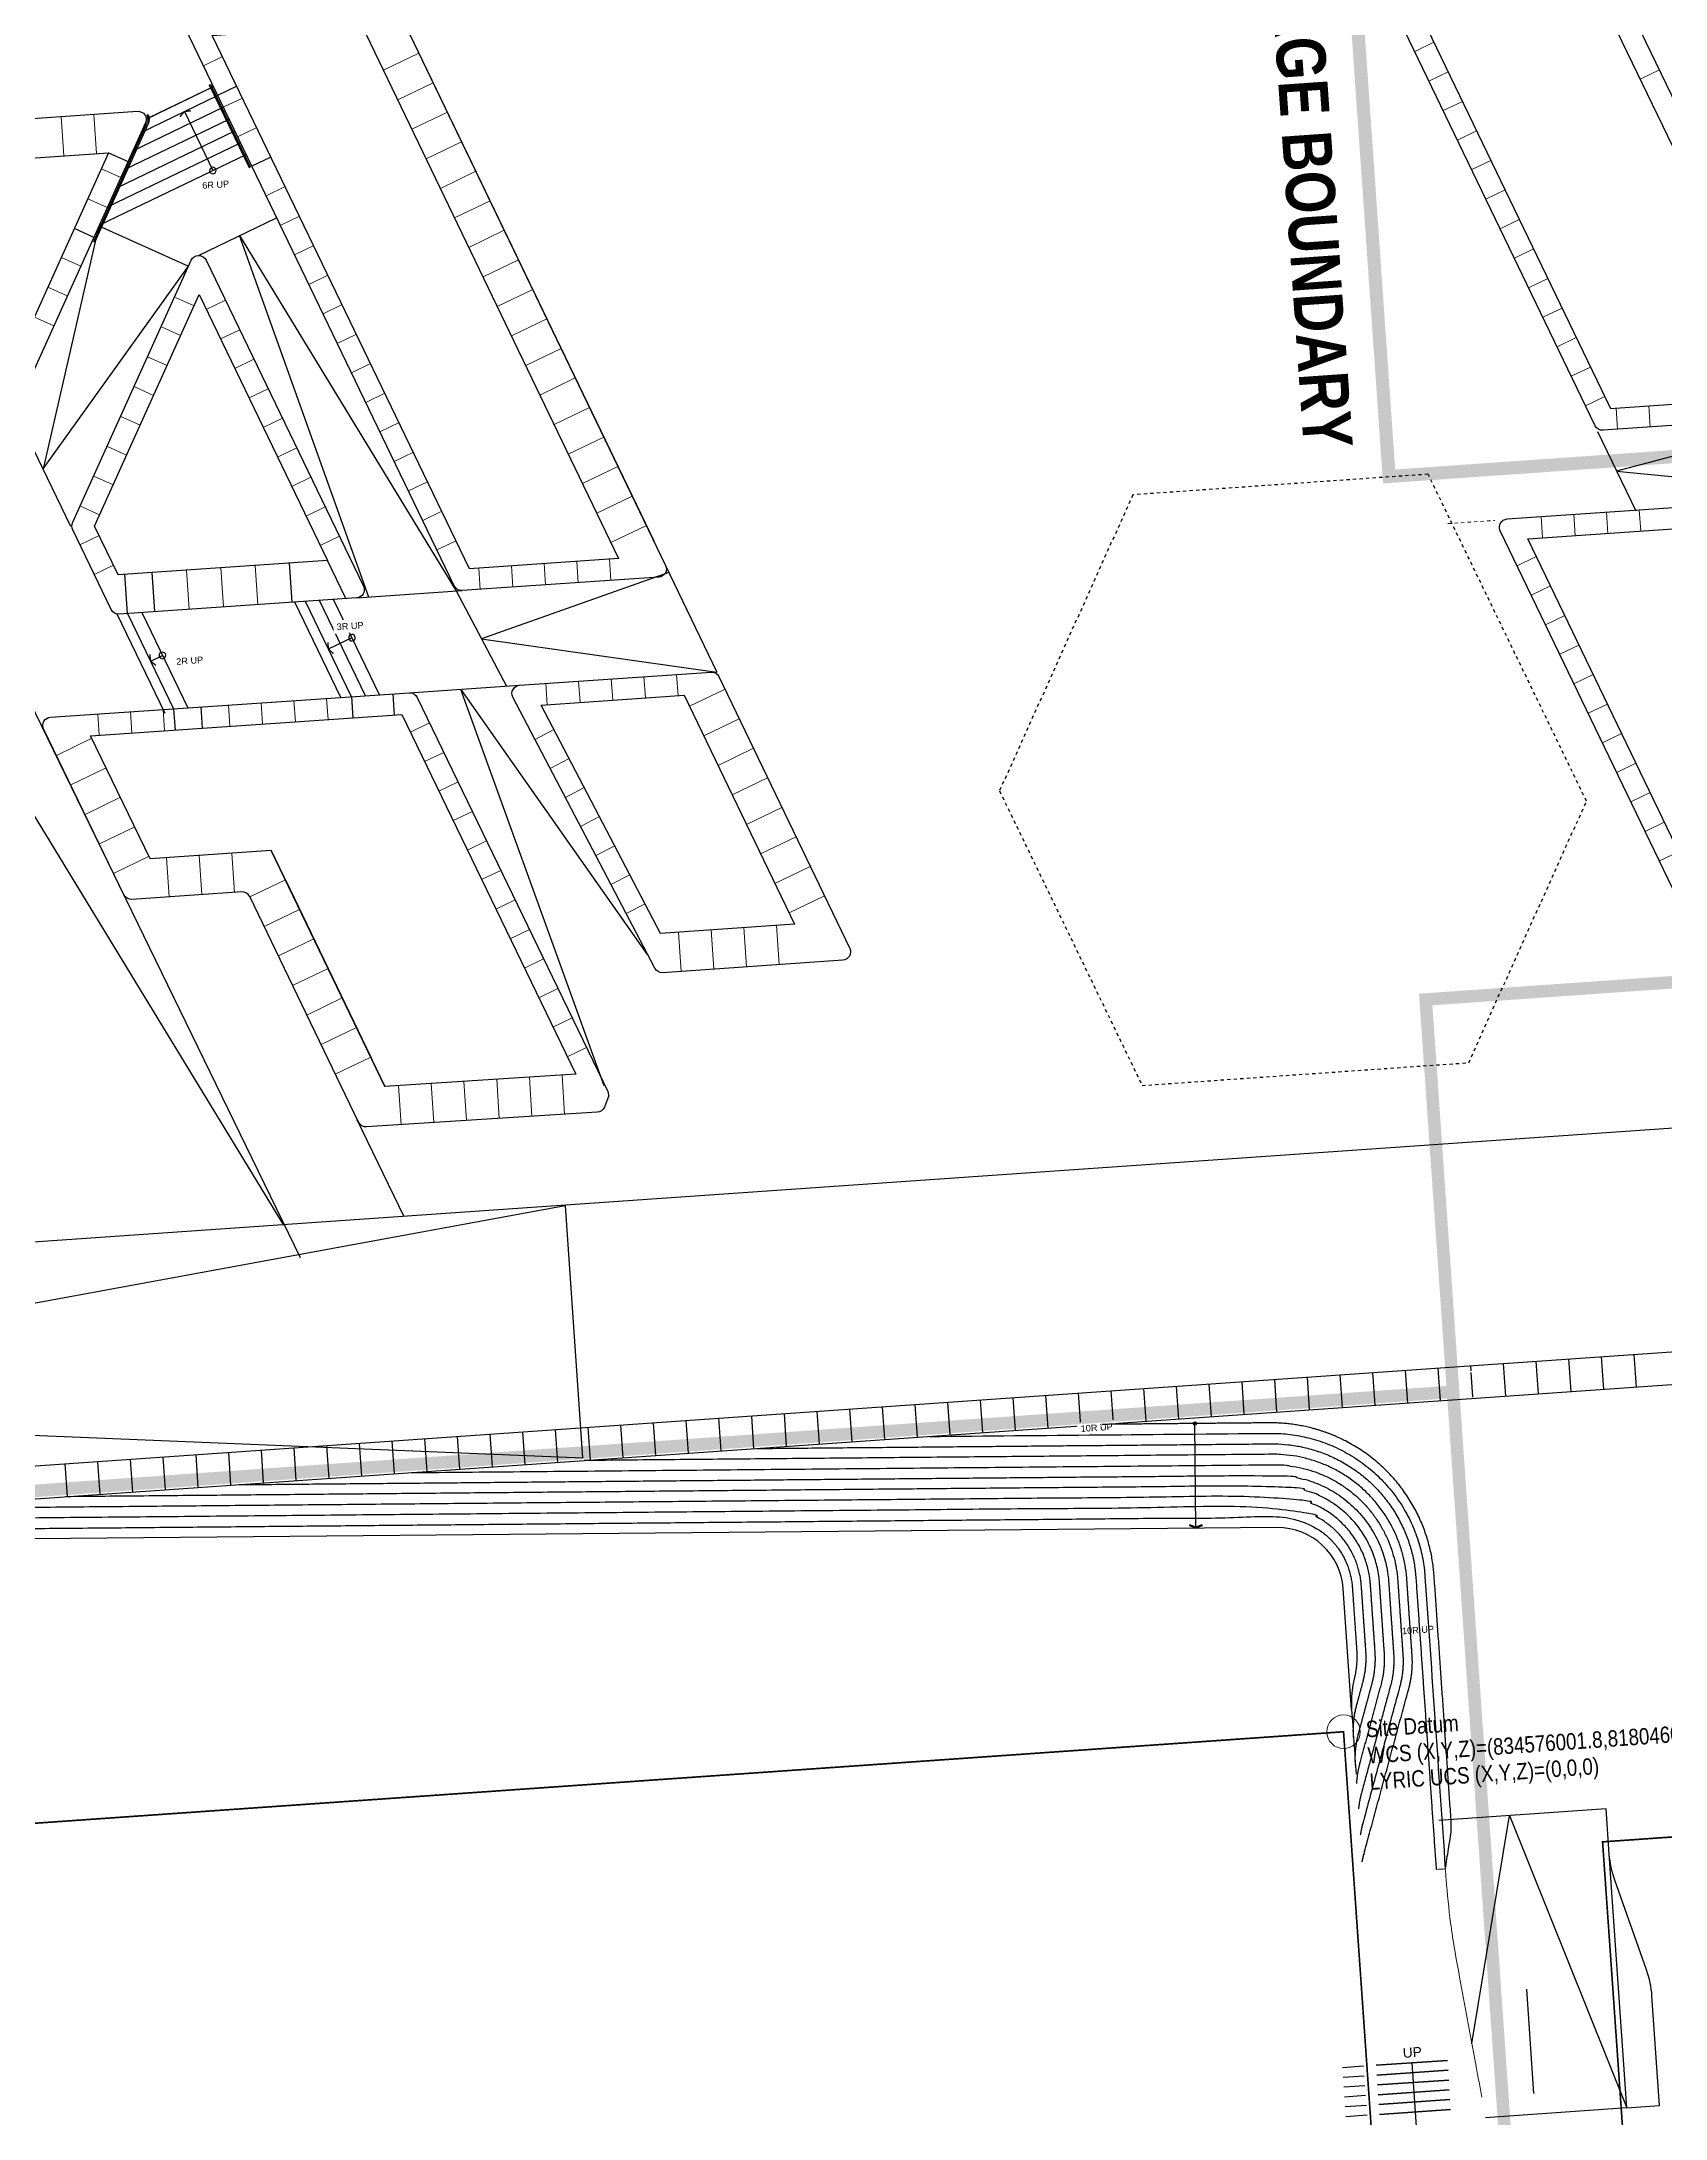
# Model space of a CAD drawing. Header units: millimetres. Extents: x 50357 to 985146, y 723188 to 1803594.
# Drawn here: x 832084.4 to 832133.9, y 820029.4 to 820092.8 of the extents above; entities that cross this region are included whole.
import ezdxf
from ezdxf.enums import TextEntityAlignment as Align

# ---------------------------------------------------------------- set-up
doc = ezdxf.new("R2010")
doc.units = ezdxf.units.MM
doc.header["$LTSCALE"] = 3
doc.header["$MEASUREMENT"] = 0
for name, pattern in [('3A35X-MAGP-P-SB$0$3A35X-MAGP-P-SB$0$ACAD_ISO05W035', [11.55, 8.4, -1.05, 0, -1.05, 0, -1.05]), ('3A35X-MAGP-P-SB$0$3A35X-MAGP-P-SB$0$HIDDEN', [0.375, 0.25, -0.125]), ('DASHED', [19.05, 12.7, -6.35]), ('HIDDEN', [0.375, 0.25, -0.125])]:
    doc.linetypes.add(name, pattern=pattern)
doc.layers.get('Defpoints').update_dxf_attribs({"color": 32})
for name, color, linetype, lineweight in [('05SYMB', 7, 'Continuous', 5), ('LWK-GA_PLANTER WALL TILES', 8, 'Continuous', 9), ('LWK-GA_PLANTERWALL', 8, 'Continuous', 30), ('LWK-LV_RAMP HIDDEN', 8, 'Continuous', 20), ('UAJ-08STAI', 8, 'Continuous', 9), ('UAJ-24STAI-a', 7, 'Continuous', 13), ('UAJ-34RAIL-a', 1, 'Continuous', 13)]:
    doc.layers.add(name, color=color, linetype=linetype, lineweight=lineweight)
doc.layers.add('3A35X-MAGP-P-SB$0$UAJ-00ANNO-$', color=32, linetype='Continuous', lineweight=5, plot=False)
doc.layers.add('3A35X-MAGP-P-SB$0$UAJ-00ANNO_insertion point', color=10, linetype='Continuous', lineweight=5, plot=False)
for name, color, linetype in [('3A35X-MAGP-P-SB$0$UAJ-90BOUN', 7, 'Continuous'), ('_PARCEL BOUNDARY', 10, 'DASHED'), ('LWK-GA_HANDRAIL', 8, 'Continuous'), ('LWK-L_TXT', 8, 'Continuous'), ('LWK-MA_PAVING BANDING', 8, 'Continuous'), ('LWK-MA_Stone around ASA', 8, 'Continuous'), ('LWK-STEPS', 8, 'Continuous'), ('LWK-STEPS ARROW', 8, 'Continuous'), ('UAJ-00XREF', 7, 'Continuous'), ('UAJ-90.5LAND', 8, 'Continuous')]:
    doc.layers.add(name, color=color, linetype=linetype)
doc.styles.add('3A35X-MAGP-P-SB$0$3A35X-MAGP-P-SB$0$UNS-TXT', font='swissc.ttf')
doc.styles.add('_BOLD', font='arialbd.ttf', dxfattribs={"width": 0.8})
doc.styles.add('LWK TITLE - ARIAL', font='arial.ttf')

# ---------------------------------------------------------------- blocks, each defined once
blk = doc.blocks.new('3A35X-MAGP-P-00-0$0$02_UNS-dotopen')
at = {"layer": 'LWK-STEPS ARROW', "lineweight": -2}
blk.add_lwpolyline([(-0.5, 0, 1), (0.5, 0, 1)], format="xyb", close=True, dxfattribs=at)
blk = doc.blocks.new('*U1101')
at = {"layer": '05SYMB', "color": 0, "linetype": 'ByBlock', "lineweight": -2, "transparency": 16777216}
blk.add_lwpolyline([(1.05, -0.23), (1.01, -0.42), (0.04, -0.21), (-0.81, -0.73), (-0.92, -0.56), (0, 0)], close=True, dxfattribs=at)
for points in [[(-0.92, -0.56), (-0.81, -0.73), (0, 0), (0.04, -0.21)], [(0, 0), (0.04, -0.21), (1.05, -0.23), (1.01, -0.42)]]:
    blk.add_solid(points, dxfattribs=at)
blk = doc.blocks.new('3A35X-MAGP-P-LD-00-0')
at = {"layer": 'LWK-GA_HANDRAIL', "ltscale": 0.5}
for points, elevation in [([(834541409, 818096341), (834541445, 818096359)], 0), ([(834541409, 818096341), (834542627, 818093820)], 0), ([(834541445, 818096359), (834542663, 818093838)], 0), ([(834539504, 818095421), (834539540, 818095439)], 0), ([(834537885, 818091564), (834539509, 818095164)], 2), ([(834537921, 818091547), (834539546, 818095147)], 2), ([(834542627, 818093820), (834542663, 818093838)], 0), ([(834537921, 818091547), (834537885, 818091564)], 2)]:
    blk.add_lwpolyline(points, dxfattribs=dict(at, elevation=elevation))
at = {"layer": 'LWK-GA_HANDRAIL', "ltscale": 0.5, "elevation": 0}
for points in [[(834539504, 818095421, -0.225608), (834539509, 818095164)], [(834539540, 818095439, -0.225205), (834539546, 818095147)]]:
    blk.add_lwpolyline(points, format="xyb", dxfattribs=at)
at = {"layer": 'LWK-GA_PLANTER WALL TILES'}
for p, q in [((834538054, 818082587, 3), (834537469, 818082304, 5)), ((834538489, 818081686, 3), (834537904, 818081403, 5)), ((834549640, 818081601, 0), (834549685, 818080952, 0)), ((834550637, 818081670, 0), (834550682, 818081021, 0)), ((834551635, 818081739, 0), (834551680, 818081090, 0)), ((834552633, 818081808, 0), (834552677, 818081159, 0)), ((834553630, 818081876, 0), (834553675, 818081228, 0))]:
    blk.add_line(p, q, dxfattribs=at)
for points, elevation in [([(834541813, 818097207), (834541228, 818096924)], 0), ([(834546727, 818096792), (834547808, 818097314)], 0), ([(834578783, 818097658), (834578198, 818097375)], 0), ([(834579218, 818096757), (834578632, 818096474)], 0), ([(834585078, 818096539), (834585663, 818096823)], 0), ([(834542423, 818095943), (834541838, 818095660)], 0), ([(834547161, 818095891), (834548242, 818096413)], 0), ([(834579652, 818095856), (834579067, 818095574)], 0), ([(834536972, 818094177), (834536888, 818095373)], 0), ([(834537970, 818094247), (834537886, 818095443)], 0), ([(834547595, 818094990), (834548676, 818095512)], 0), ([(834542858, 818095043), (834542273, 818094760)], 0), ([(834548030, 818094090), (834549111, 818094611)], 0), ([(834580087, 818094956), (834579502, 818094673)], 0), ([(834580522, 818094055), (834579936, 818093773)], 0), ([(834538709, 818093512), (834538116, 818093780)], 0), ([(834548465, 818093189), (834549546, 818093711)], 0), ([(834538297, 818092601), (834537705, 818092868)], 0), ([(834543728, 818093242), (834543143, 818092959)], 0), ([(834548898, 818092288), (834549979, 818092810)], 0), ([(834580956, 818093154), (834580371, 818092872)], 0), ([(834544163, 818092341), (834543578, 818092058)], 0), ([(834581391, 818092254), (834580805, 818091971)], 0), ([(834544598, 818091441), (834544013, 818091158)], 0), ([(834549333, 818091388), (834550414, 818091909)], 0), ([(834536897, 818091078), (834537489, 818090810)], 0), ([(834549767, 818090487), (834550848, 818091008)], 0), ([(834581825, 818091353), (834581240, 818091071)], 0), ([(834536485, 818090167), (834537078, 818089899)], 0), ([(834545033, 818090540), (834544448, 818090258)], 0), ([(834582260, 818090453), (834581675, 818090170)], 0), ([(834540948, 818089602), (834540383, 818089857)], 3), ([(834541322, 818089490), (834541907, 818089773)], 3), ([(834545468, 818089640), (834544883, 818089357)], 0), ([(834550201, 818089586), (834551282, 818090107)], 0), ([(834582695, 818089552), (834582109, 818089269)], 0), ([(834536074, 818089255), (834536666, 818088988)], 0), ([(834540536, 818088691), (834539972, 818088946)], 3), ([(834550635, 818088685), (834551716, 818089206)], 0), ([(834541757, 818088590), (834542342, 818088873)], 3), ([(834545903, 818088739), (834545318, 818088457)], 0), ([(834551069, 818087784), (834552150, 818088306)], 0), ([(834583129, 818088651), (834582544, 818088369)], 0), ([(834540125, 818087779), (834539551, 818088038)], 3), ([(834542192, 818087689), (834542777, 818087972)], 3), ([(834546338, 818087839), (834545753, 818087556)], 0), ([(834583564, 818087751), (834582978, 818087468)], 0), ([(834539713, 818086868), (834539139, 818087127)], 3), ([(834542627, 818086789), (834543212, 818087072)], 3), ([(834551503, 818086883), (834552584, 818087405)], 0), ([(834546773, 818086939), (834546188, 818086656)], 0), ([(834551938, 818085982), (834553019, 818086504)], 0), ([(834583998, 818086850), (834583413, 818086568)], 0), ([(834584346, 818086500), (834584391, 818085851)], 0), ([(834585343, 818086569), (834585388, 818085920)], 0), ([(834539301, 818085957), (834538718, 818086220)], 3), ([(834543062, 818085889), (834543648, 818086172)], 3), ([(834547208, 818086038), (834546623, 818085755)], 0), ([(834538890, 818085045), (834538307, 818085309)], 3), ([(834543498, 818084988), (834544083, 818085271)], 3), ([(834547643, 818085138), (834547058, 818084855)], 0), ([(834552371, 818085081), (834553452, 818085603)], 0), ([(834552806, 818084181), (834553887, 818084702)], 0), ([(834538478, 818084134), (834537895, 818084397)], 3), ([(834543933, 818084088), (834544518, 818084371)], 3), ([(834548078, 818084237), (834547493, 818083954)], 0), ([(834538067, 818083222), (834537484, 818083486)], 3), ([(834544368, 818083188), (834544953, 818083471)], 3), ([(834548513, 818083337), (834547928, 818083054)], 0), ([(834553240, 818083280), (834554321, 818083801)], 0), ([(834582061, 818083186), (834582106, 818082538)], 0), ([(834583059, 818083255), (834583104, 818082607)], 0), ([(834584057, 818083324), (834584101, 818082676)], 0), ([(834585054, 818083393), (834585099, 818082745)], 0), ([(834544803, 818082287), (834545388, 818082570)], 3), ([(834553674, 818082379), (834554755, 818082900)], 0), ([(834548948, 818082436), (834548362, 818082154)], 0), ([(834581912, 818081970), (834581327, 818081687)], 0), ([(834540720, 818081537), (834540803, 818080339)], -33), ([(834541769, 818081609), (834541852, 818080412)], -33), ([(834542818, 818081681), (834542901, 818080484)], -33), ([(834582347, 818081069), (834581761, 818080787)], 0), ([(834582781, 818080169), (834582196, 818079886)], 0), ([(834583216, 818079268), (834582630, 818078985)], 0), ([(834552731, 818077503), (834552686, 818078151)], 0), ([(834553728, 818077572), (834553683, 818078220)], 0), ([(834554726, 818077641), (834554681, 818078290)], 0), ([(834555724, 818077710), (834555679, 818078359)], 0), ([(834583650, 818078367), (834583065, 818078085)], 0), ([(834543046, 818076838), (834543001, 818077487)], 0), ([(834544044, 818076906), (834543999, 818077555)], 0), ([(834545041, 818076975), (834544997, 818077623)], 0), ([(834551733, 818077434), (834551688, 818078082)], 0), ([(834556076, 818077386), (834557157, 818077907)], 0), ([(834538058, 818076497), (834538013, 818077145)], 0), ([(834539055, 818076565), (834539011, 818077213)], 0), ([(834540053, 818076633), (834540008, 818077282)], 0), ([(834542048, 818076770), (834542004, 818077418)], 0), ([(834547556, 818076594), (834548141, 818076877)], 0), ([(834556510, 818076485), (834557591, 818077006)], 0), ([(834584085, 818077467), (834583500, 818077184)], 0), ([(834537834, 818076403), (834536754, 818075880)], 0), ([(834551934, 818076675), (834551359, 818076373)], 0), ([(834584520, 818076566), (834583934, 818076284)], 0), ([(834547991, 818075694), (834548576, 818075976)], 0), ([(834552399, 818075789), (834551823, 818075488)], 0), ([(834556944, 818075584), (834558025, 818076105)], 0), ([(834584954, 818075665), (834584369, 818075383)], 0), ([(834538270, 818075504), (834537191, 818074980)], 0), ([(834548426, 818074794), (834549012, 818075076)], 0), ([(834557378, 818074683), (834558459, 818075204)], 0), ([(834538707, 818074604), (834537627, 818074080)], 0), ([(834552863, 818074904), (834552287, 818074602)], 0), ([(834557812, 818073782), (834558893, 818074303)], 0), ([(834585389, 818074765), (834584803, 818074482)], 0), ([(834539143, 818073704), (834538064, 818073180)], 0), ([(834548861, 818073893), (834549447, 818074176)], 0), ([(834553327, 818074018), (834552751, 818073716)], 0), ([(834585823, 818073864), (834585238, 818073582)], 0), ([(834549297, 818072993), (834549883, 818073276)], 0), ([(834553791, 818073132), (834553215, 818072830)], 0), ([(834558246, 818072881), (834559327, 818073402)], 0), ([(834539580, 818072804), (834538500, 818072281)], 0), ([(834540115, 818072763), (834540196, 818071565)], 0), ([(834541113, 818072830), (834541194, 818071633)], 0), ([(834542111, 818072898), (834542192, 818071701)], 0), ([(834558681, 818071981), (834559762, 818072501)], 0), ([(834586258, 818072963), (834585673, 818072681)], 0), ([(834542661, 818071563), (834543742, 818072084)], 0), ([(834549732, 818072093), (834550318, 818072375)], 0), ([(834554255, 818072246), (834553679, 818071945)], 0), ([(834543096, 818070662), (834544176, 818071183)], 0), ([(834550168, 818071193), (834550754, 818071475)], 0), ([(834554719, 818071361), (834554144, 818071059)], 0), ([(834559115, 818071080), (834560196, 818071601)], 0), ([(834550603, 818070292), (834551189, 818070575)], 0), ([(834556737, 818070564), (834556821, 818069367)], 0), ([(834557734, 818070634), (834557818, 818069437)], 0), ([(834558732, 818070704), (834558816, 818069507)], 0), ([(834543530, 818069761), (834544611, 818070282)], 0), ([(834555739, 818070494), (834555823, 818069297)], 0), ([(834543964, 818068860), (834545045, 818069382)], 0), ([(834551039, 818069392), (834551624, 818069675)], 0), ([(834551474, 818068492), (834552059, 818068775)], 0), ([(834544398, 818067960), (834545479, 818068481)], 0), ([(834544833, 818067059), (834545914, 818067580)], 0), ([(834551910, 818067592), (834552495, 818067875)], 0), ([(834552345, 818066691), (834552930, 818066974)], 0), ([(834545267, 818066158), (834546348, 818066679)], 0), ([(834551191, 818066066), (834551267, 818064869)], 0), ([(834552189, 818066130), (834552265, 818064932)], 0), ([(834547199, 818065811), (834547275, 818064613)], 0), ([(834548197, 818065875), (834548273, 818064677)], 0), ([(834549195, 818065938), (834549271, 818064741)], 0), ([(834550193, 818066002), (834550269, 818064805)], 0)]:
    blk.add_lwpolyline(points, dxfattribs=dict(at, elevation=elevation))
at = {"layer": 'LWK-GA_PLANTERWALL'}
for points, elevation in [([(834576848, 818100962), (834583268, 818101407, -0.306299), (834583510, 818101267), (834590602, 818086626, -0.531022), (834590394, 818086267), (834583948, 818085821, -0.306717), (834583706, 818085961), (834576640, 818100604, -0.530574)], 0), ([(834540867, 818098459), (834546872, 818098886, -0.307248), (834547115, 818098745), (834555343, 818081687, -0.530603), (834555135, 818081329), (834549135, 818080915, -0.306513), (834548893, 818081055), (834540659, 818098101, -0.530121)], 0), ([(834533958, 818095167), (834539219, 818095537, -0.567617), (834539464, 818095184), (834533863, 818082779, -0.63601), (834533411, 818082773), (834530773, 818088212, -0.222496), (834530770, 818088424), (834533748, 818095020, -0.275812)], 0), ([(834537243, 818082978), (834540862, 818090991, -0.636438), (834541315, 818090997), (834546123, 818081050, -0.530867), (834545915, 818080692), (834538664, 818080192, -0.306495), (834538421, 818080332), (834537246, 818082766, -0.222123)], 3), ([(834581019, 818083114), (834591765, 818083856, -0.308396), (834592008, 818083714), (834594885, 818077653, -0.220194), (834594887, 818077443), (834593948, 818075361, 0.222079), (834593951, 818075149), (834595879, 818071162, -0.222178), (834595881, 818070950), (834592726, 818063964, -0.275683), (834592516, 818063817), (834590204, 818063653, -0.307106), (834589961, 818063794), (834580811, 818082756, -0.530644)], 0), ([(834550888, 818078027), (834556729, 818078431, -0.306843), (834556972, 818078291), (834560967, 818070001, -0.530117), (834560759, 818069643), (834555257, 818069257, -0.297917), (834555018, 818069390), (834550684, 818077661, -0.541222)], 0)]:
    blk.add_lwpolyline(points, format="xyb", close=True, dxfattribs=dict(at, elevation=elevation))
for points, elevation in [([(834584173, 818086488), (834589759, 818086875), (834583302, 818100207), (834577739, 818099821)], 0), ([(834541501, 818097852), (834546057, 818098176), (834553909, 818081896), (834549361, 818081582)], 0), ([(834532046, 818088335), (834534609, 818094010), (834538339, 818094272), (834533917, 818084478)], 0), ([(834541102, 818089944), (834545023, 818081833), (834538631, 818081392), (834537912, 818082880)], 3), ([(834592232, 818064449), (834592232, 818064449), (834590428, 818064321), (834581653, 818082507), (834591538, 818083189), (834593909, 818078193), (834592576, 818075237), (834594917, 818070394)], 0), ([(834555913, 818077723), (834559277, 818070742), (834555194, 818070455), (834551544, 818077421)], 0), ([(834546783, 818065784), (834543307, 818072979), (834539616, 818072729), (834537797, 818076479), (834547297, 818077129), (834552604, 818066156)], 0)]:
    blk.add_lwpolyline(points, close=True, dxfattribs=dict(at, elevation=elevation))
at = {"layer": 'LWK-GA_PLANTERWALL', "ltscale": 0.5, "elevation": 0}
for points in [[(834547115, 818098745), (834554992, 818082414)], [(834543307, 818072979), (834546783, 818065784)], [(834543742, 818072084), (834546348, 818066679)]]:
    blk.add_lwpolyline(points, dxfattribs=at)
at = {"layer": 'LWK-GA_PLANTERWALL'}
for points, elevation in [([(834542248, 818096306), (834541663, 818096024)], 0), ([(834538339, 818094272), (834538931, 818094004)], 0), ([(834543293, 818094142), (834542708, 818093859)], 0), ([(834537886, 818091689), (834537294, 818091957)], 0), ([(834538925, 818080210), (834538841, 818081407)], 2), ([(834539754, 818080267), (834539671, 818081464)], -33), ([(834543950, 818080557), (834543868, 818081754)], 2), ([(834545585, 818080669), (834545023, 818081833)], 3), ([(834545756, 818077675), (834545800, 818077027)], 0), ([(834547015, 818077761), (834547059, 818077113)], 0), ([(834540330, 818077304), (834540375, 818076655)], 0), ([(834541158, 818077360), (834541202, 818076712)], 10)]:
    blk.add_lwpolyline(points, dxfattribs=dict(at, elevation=elevation))
at = {"layer": 'LWK-GA_PLANTERWALL', "elevation": 0}
blk.add_lwpolyline([(834546222, 818064546, -0.305115), (834545981, 818064687), (834542653, 818071575, 0.306161), (834542411, 818071715), (834539058, 818071488, -0.305742), (834538816, 818071628), (834536362, 818076688, -0.531485), (834536570, 818077046), (834547522, 818077796, -0.306217), (834547764, 818077655), (834553582, 818065628, -0.210052), (834553589, 818065427), (834553481, 818065154, -0.290076), (834553264, 818064996), (834546222, 818064546)], format="xyb", dxfattribs=at)
at = {"layer": 'LWK-LV_RAMP HIDDEN', "linetype": 'HIDDEN', "ltscale": 6, "elevation": 0}
blk.add_lwpolyline([(834579215, 818082970), (834580646, 818083069)], dxfattribs=at)
at = {"layer": 'LWK-MA_PAVING BANDING', "ltscale": 0.5}
blk.add_line((834545433, 818077653, 0), (834544027, 818080562, 2), dxfattribs=at)
at = {"layer": 'LWK-MA_PAVING BANDING', "ltscale": 0.5, "elevation": 0}
for points in [[(834539571, 818095343), (834541534, 818096291)], [(834538598, 818080196), (834540059, 818077173)]]:
    blk.add_lwpolyline(points, dxfattribs=at)
at = {"layer": 'LWK-MA_Stone around ASA', "ltscale": 0.5}
for p, q in [((834580919, 818057341, 0), (834625072, 818060443, 0)), ((834503975, 818050933, 0), (834625141, 818059445, 0)), ((834504902, 818052001, 0), (834580894, 818057339, 0))]:
    blk.add_line(p, q, dxfattribs=at)
at = {"layer": 'LWK-MA_Stone around ASA', "ltscale": 0.5, "elevation": 0}
for points in [[(834578918, 818057201), (834578988, 818056203)], [(834579916, 818057271), (834579926, 818057119)], [(834580913, 818057341), (834580983, 818056343)], [(834581911, 818057411), (834581981, 818056413)], [(834582908, 818057481), (834582978, 818056483)], [(834583906, 818057551), (834583976, 818056553)], [(834584903, 818057621), (834584973, 818056623)], [(834569940, 818056570), (834570010, 818055572)], [(834570938, 818056640), (834571008, 818055642)], [(834571935, 818056710), (834572005, 818055712)], [(834572933, 818056780), (834573003, 818055782)], [(834573931, 818056850), (834574000, 818055853)], [(834574928, 818056920), (834574998, 818055923)], [(834575926, 818056990), (834575995, 818055993)], [(834576923, 818057060), (834576993, 818056063)], [(834577921, 818057130), (834577990, 818056133)], [(834579930, 818057069), (834579982, 818056321)], [(834560962, 818055939), (834561032, 818054942)], [(834561960, 818056009), (834562030, 818055012)], [(834562958, 818056079), (834563027, 818055082)], [(834563955, 818056149), (834564025, 818055152)], [(834564953, 818056219), (834565022, 818055222)], [(834565950, 818056289), (834566020, 818055292)], [(834566948, 818056360), (834567018, 818055362)], [(834567945, 818056430), (834568015, 818055432)], [(834568943, 818056500), (834569013, 818055502)], [(834579984, 818056296), (834579986, 818056273)], [(834551985, 818055308), (834552054, 818054311)], [(834552982, 818055378), (834553052, 818054381)], [(834553980, 818055449), (834554049, 818054451)], [(834554977, 818055519), (834555047, 818054521)], [(834555975, 818055589), (834556045, 818054591)], [(834556972, 818055659), (834557042, 818054661)], [(834557970, 818055729), (834558040, 818054731)], [(834558967, 818055799), (834559037, 818054801)], [(834559965, 818055869), (834560035, 818054871)], [(834543007, 818054678), (834543077, 818053680)], [(834544004, 818054748), (834544074, 818053750)], [(834545002, 818054818), (834545072, 818053820)], [(834545999, 818054888), (834546069, 818053890)], [(834546997, 818054958), (834547067, 818053960)], [(834547994, 818055028), (834548064, 818054030)], [(834548992, 818055098), (834549062, 818054101)], [(834549990, 818055168), (834550059, 818054171)], [(834550987, 818055238), (834551057, 818054241)], [(834537021, 818054257), (834537091, 818053260)], [(834538019, 818054327), (834538089, 818053330)], [(834539017, 818054397), (834539086, 818053400)], [(834540014, 818054467), (834540084, 818053470)], [(834541012, 818054537), (834541081, 818053540)], [(834542009, 818054608), (834542079, 818053610)]]:
    blk.add_lwpolyline(points, dxfattribs=at)
at = {"layer": 'LWK-STEPS', "ltscale": 0.5}
for p, q in [((834546616, 818077734, 0), (834545209, 818080644, 2)), ((834538925, 818080210, 0), (834540329, 818077304, 9)), ((834539355, 818080239, -33), (834540759, 818077333, 10)), ((834545756, 818077675, 0), (834544349, 818080584, 2)), ((834546186, 818077705, 0), (834544779, 818080614, 2))]:
    blk.add_line(p, q, dxfattribs=at)
at = {"layer": 'LWK-STEPS', "ltscale": 0.5, "elevation": 0}
for points in [[(834539333, 818094894), (834541664, 818096020)], [(834539486, 818095301), (834541534, 818096291)], [(834538820, 818093758), (834542012, 818095300)], [(834539076, 818094326), (834541838, 818095660)], [(834538564, 818093190), (834542186, 818094940)], [(834538050, 818092064), (834542534, 818094220)], [(834538307, 818092622), (834542360, 818094580)], [(834538925, 818080210), (834540330, 818077304)]]:
    blk.add_lwpolyline(points, dxfattribs=at)
at = {"layer": 'LWK-STEPS', "linetype": 'HIDDEN', "ltscale": 10, "elevation": 0}
blk.add_lwpolyline([(834565534, 818074808), (834569892, 818065821), (834579857, 818066521), (834583449, 818074504), (834578612, 818084478), (834569600, 818083845), (834565534, 818074808)], dxfattribs=at)
at = {"layer": 'LWK-STEPS ARROW', "ltscale": 0.5, "const_width": 40}
for points, elevation in [([(834540515, 818095372), (834540649, 818095530), (834540855, 818095552)], 0), ([(834539603, 818078963), (834539627, 818078757), (834539789, 818078626)], 5), ([(834545037, 818079337), (834545052, 818079130), (834545206, 818078990)], 1)]:
    blk.add_lwpolyline(points, dxfattribs=dict(at, elevation=elevation))
at = {"layer": 'LWK-STEPS ARROW', "ltscale": 0.5}
for points, elevation in [([(834540649, 818095530), (834541519, 818093729)], 0), ([(834545052, 818079130), (834545773, 818079478)], 1), ([(834539628, 818078757), (834539987, 818078931)], 0)]:
    blk.add_lwpolyline(points, dxfattribs=dict(at, elevation=elevation))
at = {"layer": 'UAJ-24STAI-a'}
blk.add_line((834583537, 818043719, 0), (834579328, 818043425, 0), dxfattribs=at)
at = {"layer": 'UAJ-34RAIL-a'}
blk.add_open_spline([(834580272, 818034947), (834580257, 818035027), (834580243, 818035105), (834580214, 818035261), (834580199, 818035339), (834580171, 818035494), (834580156, 818035571), (834580128, 818035726), (834580113, 818035803), (834580092, 818035917), (834580085, 818035954), (834580077, 818035997), (834579916, 818036870), (834579681, 818038148), (834579414, 818039568), (834579274, 818040563), (834579202, 818041260), (834579161, 818041812), (834579153, 818041919), (834579061, 818041912), (834578968, 818041906), (834578875, 818041899)], degree=3, knots=[0, 0, 0, 0, 237.855661, 237.855661, 475.711322, 475.711322, 713.566983, 713.566983, 951.422644, 951.422644, 1067.74444, 1067.74444, 1067.74444, 3730.20067, 4965.708249, 5402.648566, 6743.836779, 7064.606909, 7064.606909, 7064.606909, 8340.38714, 8340.38714, 8340.38714, 8340.38714], dxfattribs=at)
at = {"layer": 'UAJ-90.5LAND'}
for p, q in [((834574020, 818052329, 0), (834515974, 818051776, 0)), ((834576292, 818046782, 0), (834576034, 818050469, 0)), ((834578133, 818035998), (834578280, 818033903)), ((834584700, 818034628), (834580387, 818034326, 0))]:
    blk.add_line(p, q, dxfattribs=at)
for points, elevation in [([(834544208, 818060547), (834527818, 818094181)], -3), ([(834535851, 818061002), (834523950, 818093911), (834543692, 818061550)], 0), ([(834541087, 818091139), (834543467, 818092288)], 3), ([(834538044, 818092040), (834536342, 818084624), (834540774, 818090808)], 0), ([(834538044, 818092040), (834540774, 818090808)], 0), ([(834546281, 818080708), (834542338, 818091743), (834548963, 818080891)], 0), ([(834537192, 818082864), (834535492, 818086384)], 2), ([(834583778, 818085787), (834584946, 818083364)], 0), ([(834590761, 818086270), (834584362, 818084576), (834591933, 818083845)], 0), ([(834555436, 818081474), (834549728, 818079441), (834556903, 818078431)], 0), ([(834555335, 818081684), (834556903, 818078431)], 0), ([(834545915, 818080692), (834549135, 818080915)], 0), ([(834550500, 818077988), (834548963, 818080892)], 0), ([(834550873, 818078014), (834547518, 818077786)], 0), ([(834553476, 818065804), (834549089, 818077894), (834554783, 818069813)], 0), ([(834589474, 818064764), (834503405, 818058747)], 0), ([(834547368, 818061804), (834545934, 818064757)], 0), ([(834552286, 818062145), (834518183, 818055863), (834552839, 818054448)], 0), ([(834552283, 818062145), (834552821, 818054449)], 0), ([(834581863, 818035061), (834581639, 818038253)], 0), ([(834576663, 818035895), (834576016, 818035850)], 0), ([(834576684, 818035596), (834576037, 818035550)], 0), ([(834576705, 818035296), (834576057, 818035251)], 0), ([(834576726, 818034997), (834576078, 818034952)], 0), ([(834576747, 818034698), (834576099, 818034653)], 0), ([(834576768, 818034399), (834576120, 818034353)], 0)]:
    blk.add_lwpolyline(points, dxfattribs=dict(at, elevation=elevation))
for points in [[(834571539, 818052306), (834571508, 818055505)], [(834584062, 818043756), (834578957, 818043399)], [(834579968, 818036592), (834581117, 818043550), (834584700, 818034628)], [(834584158, 818042373), (834584062, 818043756)], [(834584324, 818041579), (834584292, 818041675), (834584263, 818041773), (834584237, 818041871), (834584214, 818041970), (834584195, 818042070), (834584180, 818042170), (834584167, 818042271), (834584158, 818042373)], [(834584700, 818034628), (834584158, 818042373)], [(834585297, 818038839), (834584324, 818041579)], [(834585463, 818038044), (834585454, 818038145), (834585442, 818038246), (834585426, 818038347), (834585407, 818038447), (834585385, 818038546), (834585359, 818038644), (834585330, 818038742), (834585297, 818038839)], [(834585697, 818034698), (834585463, 818038044)], [(834579223, 818036074), (834577044, 818035922), (834579223, 818036074)], [(834577085, 818035323), (834579260, 818035475), (834577085, 818035323)], [(834577127, 818034725), (834579295, 818034876), (834577127, 818034725)], [(834577148, 818034425), (834579313, 818034577), (834577148, 818034425)], [(834584700, 818034628), (834585697, 818034698)]]:
    blk.add_lwpolyline(points, dxfattribs=at)
for points in [[(834577065, 818035622), (834579240, 818035774)], [(834577106, 818035024), (834579276, 818035175)]]:
    blk.add_lwpolyline(points, close=True, dxfattribs=at)
blk.add_circle((834571508, 818055505), 50, dxfattribs=at)
blk.add_arc((834574039, 818050329), 2000, 3.99891, 90.54611, dxfattribs=at)
blk.add_rational_spline([(834573797, 818055207), (834576420, 818055232), (834578347, 818053452), (834578530, 818050835)], [1, 0.818726006202, 0.818726006202, 1], degree=3, dxfattribs=at)
for points, weights, degree, knots in [([(834576450, 818044520), (834576467, 818044836), (834576550, 818045142), (834576872, 818046335), (834577195, 818047528), (834577326, 818048016), (834577291, 818048520), (834577286, 818048593), (834577281, 818048665), (834577212, 818049649), (834577143, 818050632), (834576933, 818053637), (834573921, 818053608), (834555488, 818053433), (834537055, 818053257)], [0.99483958925, 0.991900189449, 1, 1, 1, 0.986110980176, 1, 1, 1, 1, 1, 0.728088673215, 1, 1, 1], 2, [-14006.428158, -14006.428158, -14006.428158, -13375.396066, -13375.396066, -10903.880401, -10903.880401, -9902.714454, -9902.714454, -9756.535155, -9756.535155, -7785.55805, -7785.55805, -232.888578, -232.888578, 36634.094576, 36634.094576, 36634.094576]), ([(834576352, 818045923), (834576317, 818046427), (834576449, 818046914), (834576539, 818047250), (834576630, 818047586), (834576762, 818048074), (834576727, 818048578), (834576725, 818048602), (834576723, 818048627), (834576656, 818049588), (834576589, 818050550), (834576418, 818052992), (834573970, 818052969), (834550243, 818052743), (834526515, 818052516)], [1, 0.986110983545, 1, 1, 1, 0.986110980176, 1, 1, 1, 1, 1, 0.728088673215, 1, 1, 1], 2, [-7624.474887, -7624.474887, -7624.474887, -6623.309366, -6623.309366, -5927.587398, -5927.587398, -4926.421624, -4926.421624, -4877.6952, -4877.6952, -2949.270159, -2949.270159, 4603.398006, 4603.398006, 52061.288069, 52061.288069, 52061.288069]), ([(834576412, 818045070), (834576376, 818045574), (834576508, 818046062), (834576710, 818046809), (834576912, 818047557), (834577044, 818048045), (834577009, 818048549), (834577006, 818048597), (834577002, 818048646), (834576934, 818049618), (834576866, 818050591), (834576676, 818053315), (834573946, 818053289), (834552865, 818053088), (834531785, 818052887)], [1, 0.986110988613, 1, 1, 1, 0.986110980176, 1, 1, 1, 1, 1, 0.728088673215, 1, 1, 1], 2, [0, 0, 0, 1001.16565, 1001.16565, 2550.030168, 2550.030168, 3551.196124, 3551.196124, 3648.648991, 3648.648991, 5598.350248, 5598.350248, 13151.019789, 13151.019789, 55313.456007, 55313.456007, 55313.456007]), ([(834521244, 818052146), (834538828, 818052314), (834556412, 818052481), (834573995, 818052649), (834575279, 818052661), (834576222, 818051790), (834576312, 818050510), (834576356, 818049875), (834576400, 818049241), (834576445, 818048607), (834576466, 818048300), (834576440, 818047994), (834576368, 818047695), (834576296, 818047396), (834576271, 818047089), (834576292, 818046782)], [1, 1, 1, 1, 0.818725782143, 0.818725782143, 1, 1, 1, 1, 0.992191581091, 0.992191581091, 1, 0.992191582692, 0.992191582692, 1], 3, [49173.465892, 49173.465892, 49173.465892, 49173.465892, 101926.808107, 101926.808107, 101926.808107, 109479.477725, 109479.477725, 109479.477725, 111386.627271, 111386.627271, 111386.627271, 112305.844853, 112305.844853, 112305.844853, 113225.062341, 113225.062341, 113225.062341, 113225.062341])]:
    blk.add_rational_spline(points, weights, degree=degree, knots=knots, dxfattribs=at)
blk.add_open_spline([(834576292, 818046782), (834576338, 818046124), (834576384, 818045465), (834576430, 818044807)], degree=3, dxfattribs=at)
blk.add_open_spline([(834579153, 818041919), (834579169, 818042017), (834579185, 818042116), (834579201, 818042215), (834579235, 818042420), (834579268, 818042625), (834579301, 818042829), (834579333, 818043027), (834579342, 818043225), (834579328, 818043425)], degree=3, knots=[27241.940676, 27241.940676, 27241.940676, 27241.940676, 27541.940669, 27541.940669, 27541.940669, 28122.952946, 28122.952946, 28122.952946, 28123.952946, 28123.952946, 28123.952946, 28123.952946], dxfattribs=at)
at = {"layer": 'LWK-STEPS ARROW', "xscale": 200, "yscale": 200, "zscale": 200, "rotation": 273.9989084199175}
for p in [(834541519, 818093729, 0), (834545773, 818079478, 1), (834539987, 818078931, 0)]:
    blk.add_blockref('3A35X-MAGP-P-00-0$0$02_UNS-dotopen', p, dxfattribs=at)
at = {"layer": 'UAJ-08STAI', "xscale": 200.0000000000001, "yscale": 200.0000000000001, "zscale": 200.0000000000001, "rotation": 170.9250928034384}
blk.add_blockref('*U1101', (834571539, 818052306), dxfattribs=at)
at = {"layer": 'LWK-L_TXT', "style": 'LWK TITLE - ARIAL'}
blk.add_text('UP', height=300, rotation=3.99823, dxfattribs=at).set_placement((834577868, 818036149, 0))
at = {"layer": 'LWK-L_TXT', "insert": (834578318, 818049207, 0), "char_height": 200, "attachment_point": 5, "rotation": 3.99823, "style": 'LWK TITLE - ARIAL', "bg_fill": 2}
blk.add_mtext('10R UP', dxfattribs=at)
at = {"layer": 'UAJ-90.5LAND'}
for points, weights, knots in [([(834547596, 818053997), (834560734, 818054123), (834573871, 818054248), (834577449, 818054282), (834577698, 818050713), (834577768, 818049709), (834577838, 818048704), (834577847, 818048583), (834577855, 818048461), (834577891, 818047957), (834577759, 818047470), (834577196, 818045385), (834576632, 818043300), (834576586, 818043128), (834576560, 818042951)], [1, 1, 1, 0.728088673215, 1, 1, 1, 1, 1, 0.986110980176, 1, 1, 1, 0.99541787388, 0.994368573029], [451.145423, 451.145423, 451.145423, 26727.21778, 26727.21778, 34279.885912, 34279.885912, 36293.414389, 36293.414389, 36537.046511, 36537.046511, 37538.21228, 37538.21228, 41856.966065, 41856.966065, 42213.945703, 42213.945703, 42213.945703]), ([(834576617, 818042130), (834576640, 818042256), (834576673, 818042380), (834577357, 818044910), (834578041, 818047440), (834578173, 818047928), (834578138, 818048432), (834578127, 818048578), (834578117, 818048724), (834578046, 818049739), (834577975, 818050754), (834577706, 818054604), (834573846, 818054568), (834563356, 818054468), (834552867, 818054368)], [0.995239029434, 0.996707462276, 1, 1, 1, 0.986110980176, 1, 1, 1, 1, 1, 0.728088738043, 0.999999870343, 0.999999933896, 0.999999997449], [0, 0, 0, 256.511754, 256.511754, 5498.884848, 5498.884848, 6500.050623, 6500.050623, 6792.40917, 6792.40917, 8827.213521, 8827.213521, 16379.881696, 16379.881696, 37360.508074, 37360.508074, 37360.508074]), ([(834542326, 818053627), (834558111, 818053778), (834573896, 818053928), (834577191, 818053960), (834577421, 818050672), (834577490, 818049679), (834577560, 818048685), (834577566, 818048588), (834577573, 818048491), (834577609, 818047987), (834577477, 818047499), (834577034, 818045860), (834576591, 818044221), (834576529, 818043991), (834576504, 818043754)], [1, 1, 1, 0.728088673215, 1, 1, 1, 1, 1, 0.986110980176, 1, 1, 1, 0.993890846168, 0.99406155582], [481.134123, 481.134123, 481.134123, 32052.659466, 32052.659466, 39605.327597, 39605.327597, 41597.580213, 41597.580213, 41792.485911, 41792.485911, 42793.65168, 42793.65168, 46188.786186, 46188.786186, 46664.731951, 46664.731951, 46664.731951])]:
    blk.add_rational_spline(points, weights, degree=2, knots=knots, dxfattribs=at)
blk.add_open_spline([(834578530, 818050835), (834578738, 818047863), (834578945, 818044891), (834579153, 818041919)], degree=3, dxfattribs=at)
at = {"layer": 'LWK-L_TXT', "char_height": 200, "attachment_point": 5, "rotation": 3.99823, "style": 'LWK TITLE - ARIAL', "bg_fill": 2}
for s, insert in [('\\pxqc;6R UP', (834541606, 818093297, 0)), ('\\pxqc;3R UP', (834545715, 818079830, 0)), ('\\pxqc;2R UP', (834540819, 818078772, 0)), ('10R UP', (834568508, 818055377, 0))]:
    blk.add_mtext(s, dxfattribs=dict(at, insert=insert))
at = {"layer": 'UAJ-90.5LAND'}
for points, weights, degree, knots in [([(834579328, 818043425), (834579154, 818045909), (834578981, 818048392), (834578807, 818050876), (834578681, 818052680), (834577673, 818054232), (834575964, 818055044), (834575262, 818055377), (834574517, 818055534), (834573772, 818055527), (834572074, 818055511), (834570376, 818055495), (834568678, 818055478)], [1, 1, 1, 1, 0.874557557769, 0.835921758529, 0.884092602278, 0.905532425133, 0.944168224374, 1, 1, 1, 1], 3, [28123.952946, 28123.952946, 28123.952946, 28123.952946, 35593.257867, 35593.257867, 35593.257867, 40819.732691, 40819.732691, 40819.732691, 43145.925999, 43145.925999, 43145.925999, 48240.186431, 48240.186431, 48240.186431, 48240.186431]), ([(834558137, 818054738), (834565979, 818054813), (834573821, 818054887), (834577964, 818054927), (834578253, 818050795), (834578564, 818046347), (834578875, 818041899)], [1.00000000315, 1.00000006641, 1.00000012966, 0.728088832445, 1, 1, 1], 2, [5450.681354, 5450.681354, 5450.681354, 21135.8519, 21135.8519, 28688.522213, 28688.522213, 37605.627056, 37605.627056, 37605.627056])]:
    blk.add_rational_spline(points, weights, degree=degree, knots=knots, dxfattribs=at)
blk.add_open_spline([(834563407, 818055108), (834566870, 818055141), (834570333, 818055174), (834573797, 818055207)], degree=3, dxfattribs=at)
blk = doc.blocks.new('PARCEL BOUNDARY')
at = {"layer": '_PARCEL BOUNDARY', "ltscale": 0.2, "const_width": 400}
blk.add_lwpolyline([(834495714, 817487766), (834575555, 817493351), (834577227, 817469409), (834611000, 817471769)], dxfattribs=at)
at = {"layer": '_PARCEL BOUNDARY', "ltscale": 100, "const_width": 383, "flags": 128}
blk.add_lwpolyline([(834579180, 817441477), (834578344, 817453448), (834623997, 817456639), (834629227, 817381823), (834583575, 817378615)], close=True, dxfattribs=at)
at = {"layer": '_PARCEL BOUNDARY', "ltscale": 100, "const_width": 383}
blk.add_lwpolyline([(834499195, 817435887), (834579180, 817441477)], dxfattribs=at)
at = {"layer": 'Defpoints', "style": '_BOLD', "width": 0.8}
blk.add_text('P00 PACKAGE BOUNDARY', height=1500, rotation=274.00124, dxfattribs=at).set_placement((834573859, 817481192, 994000), align=Align.CENTER)

msp = doc.modelspace()

# ---------------------------------------------------------------- linework, layer by layer
at = {"layer": '3A35X-MAGP-P-SB$0$UAJ-00ANNO-$', "ltscale": 20}
msp.add_lwpolyline([(832124.1195, 820041.2161), (832051.796, 820036.1601), (832059.8683, 819920.6896), (832095.5586, 819934.432), (832131.2662, 819938.9851)], close=True, dxfattribs=at)
at = {"layer": '3A35X-MAGP-P-SB$0$UAJ-00ANNO_insertion point'}
msp.add_circle((832124.1195, 820041.2161), 0.5122, dxfattribs=at)
at = {"layer": '3A35X-MAGP-P-SB$0$UAJ-90BOUN', "linetype": '3A35X-MAGP-P-SB$0$3A35X-MAGP-P-SB$0$ACAD_ISO05W035', "const_width": 0.05}
msp.add_lwpolyline([(832131.2662, 819938.9851), (832124.1195, 820041.2161), (832051.796, 820036.1601), (832059.8683, 819920.6896), (832095.5586, 819934.432)], close=True, dxfattribs=at)
at = {"layer": '3A35X-MAGP-P-SB$0$UAJ-90BOUN', "linetype": '3A35X-MAGP-P-SB$0$3A35X-MAGP-P-SB$0$HIDDEN', "ltscale": 20, "const_width": 0.05}
msp.add_lwpolyline([(832165.0809, 819990.9035), (832135.4518, 819988.8322), (832132.0246, 820037.8561), (832161.6538, 820039.9274)], close=True, dxfattribs=at)

# ---------------------------------------------------------------- texts
at = {"layer": '3A35X-MAGP-P-SB$0$UAJ-00ANNO-$', "insert": (832124.7865, 820041.5406), "char_height": 0.5, "width": 13.262628, "attachment_point": 1, "rotation": 3.998909, "line_spacing_factor": 0.963855, "style": '3A35X-MAGP-P-SB$0$3A35X-MAGP-P-SB$0$UNS-TXT'}
msp.add_mtext('Site Datum\\PWCS (X,Y,Z)=(834576001.8,818046085.3,0.0)\\PLYRIC UCS (X,Y,Z)=(0,0,0)', dxfattribs=at)

# ---------------------------------------------------------------- next in the draw order: block references
at = {"layer": 'UAJ-00XREF', "ltscale": 0.5, "xscale": 0.0009999999999999998, "yscale": 0.0009999999999999998, "zscale": 0.0009999999999999998, "rotation": 359.9752874263863}
msp.add_blockref('3A35X-MAGP-P-LD-00-0', (-2804.6854, 2355.157, -0.0001), dxfattribs=at)

# ---------------------------------------------------------------- next in the draw order: block references
at = {"xscale": 0.001, "yscale": 0.001, "zscale": 0.001, "rotation": 359.998908534026}
msp.add_blockref('PARCEL BOUNDARY', (-2467.289, 2626.0129, -0.0001), dxfattribs=at)

doc.saveas('drawing.dxf')
